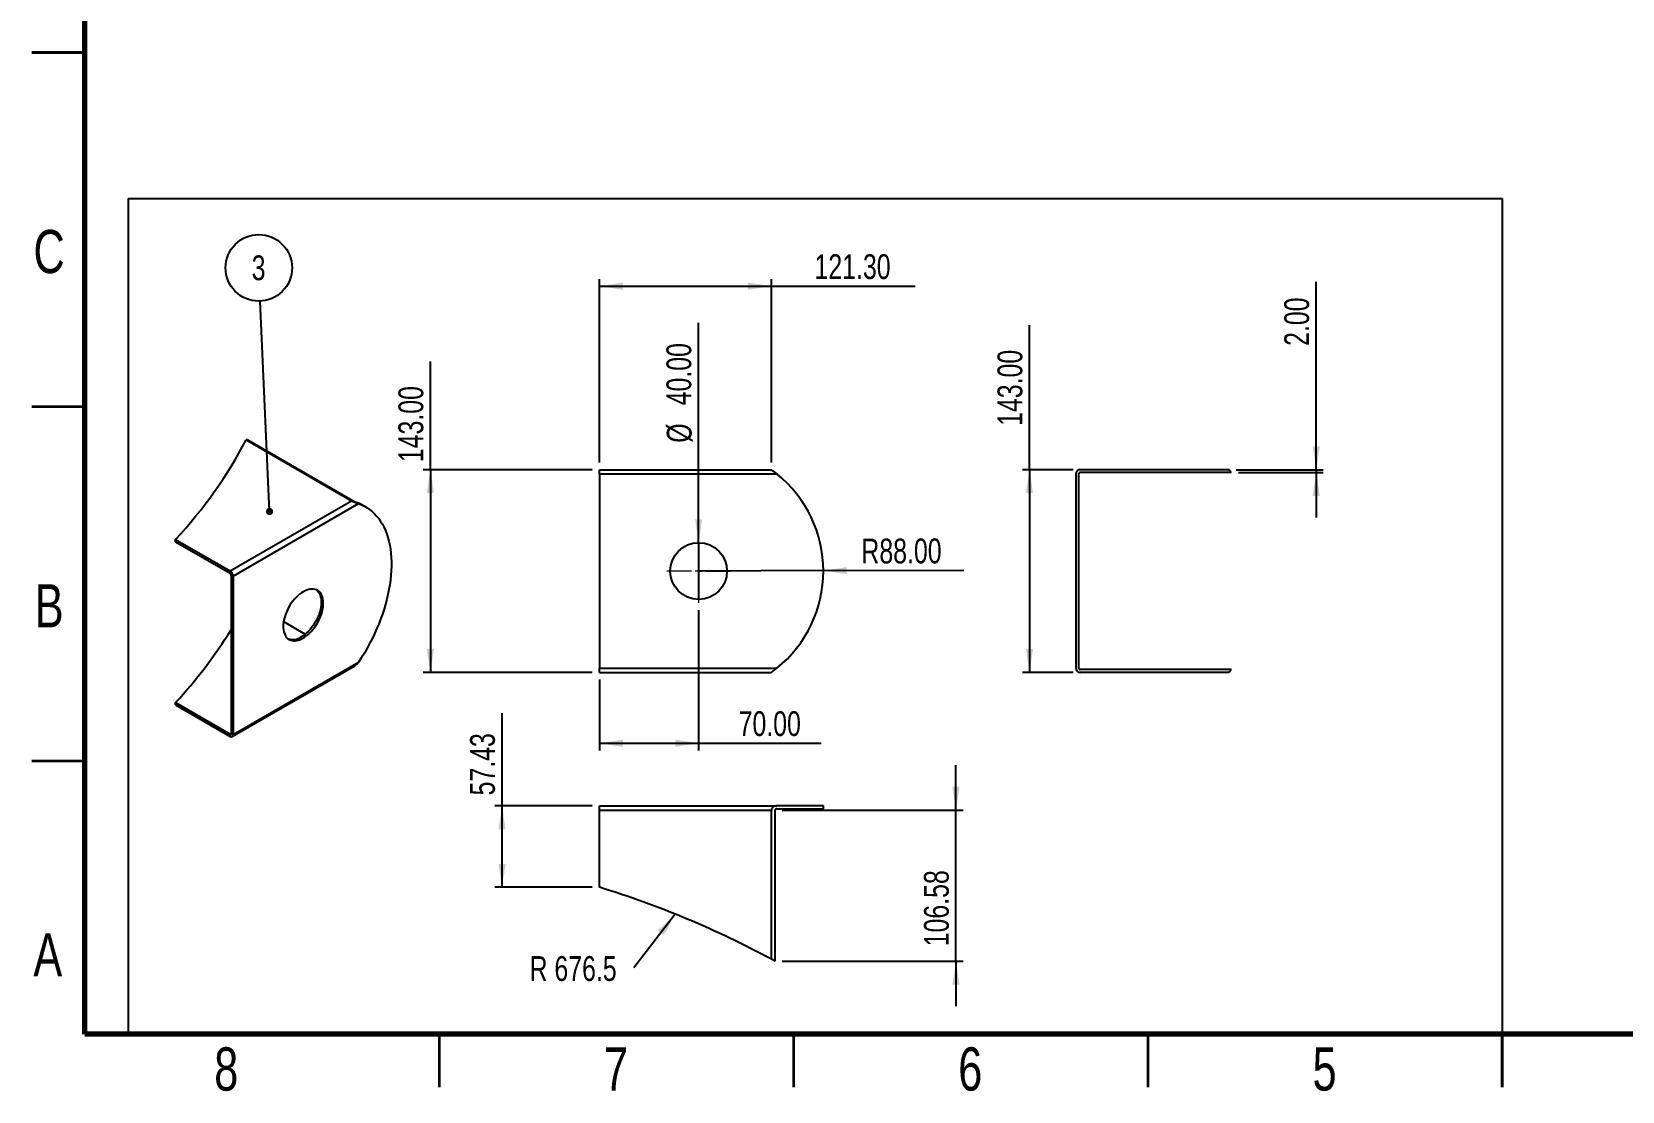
# Model space of a CAD drawing. Header units: millimetres. Extents: x 2 to 418, y 2 to 295.
# Drawn here: x 2.5 to 226.9, y 1.9 to 151.4 of the extents above; entities that cross this region are included whole.
import ezdxf

# ---------------------------------------------------------------- set-up
doc = ezdxf.new("R2010")
doc.units = ezdxf.units.MM
doc.layers.add('RED_DIMENSION', color=1, linetype='Continuous')
doc.styles.add('SLDTEXTSTYLE0', font='TXT', dxfattribs={"width": 0.75})
doc.dimstyles.new('SLDDIMSTYLE0', dxfattribs={"dimtxt": 0.18, "dimasz": 1.016, "dimexe": 0, "dimexo": 0.0625, "dimgap": 0, "dimtad": 0, "dimtih": 1, "dimtoh": 1, "dimdec": 0, "dimrnd": 1e-09, "dimzin": 0, "dimdsep": 46, "dimtxsty": 'Standard', "dimblk1": 'DOT', "dimblk2": 'DOT', "dimsah": 1, "dimcen": 0.09, "dimadec": 0, "dimazin": 0, "dimtfac": 1.016, "dimtdec": 0, "dimtofl": 0, "dimtmove": 0, "dimatfit": 3, "dimldrblk": 'DOT', "dimfxl": 0, "dimfrac": 2, "dimtolj": 1, "dimtzin": 0, "dimarcsym": 0})
doc.dimstyles.new('SLDDIMSTYLE1', dxfattribs={"dimtxt": 3.5, "dimasz": 3.302, "dimexe": 0, "dimexo": 0.0625, "dimgap": 0.875, "dimtad": 1, "dimlfac": 5, "dimrnd": 1e-09, "dimzin": 4, "dimdsep": 46, "dimtxsty": 'SLDTEXTSTYLE0', "dimsah": 1, "dimcen": 0, "dimadec": 0, "dimazin": 1, "dimtfac": 1, "dimtofl": 0, "dimtmove": 0, "dimatfit": 3, "dimfxl": 0, "dimfrac": 2, "dimtolj": 1, "dimtzin": 12, "dimarcsym": 0})
doc.dimstyles.new('SLDDIMSTYLE2', dxfattribs={"dimtxt": 3.5, "dimasz": 3.302, "dimexe": 0, "dimexo": 0.0625, "dimgap": 0.875, "dimtad": 1, "dimlfac": 5, "dimrnd": 1e-09, "dimzin": 4, "dimdsep": 46, "dimtxsty": 'SLDTEXTSTYLE0', "dimblk1": 'NONE', "dimsah": 1, "dimcen": 0, "dimadec": 0, "dimazin": 1, "dimtfac": 1, "dimtmove": 0, "dimatfit": 3, "dimldrblk": 'NONE', "dimfxl": 0, "dimfrac": 2, "dimtolj": 1, "dimtzin": 12, "dimarcsym": 0})
doc.dimstyles.new('SLDDIMSTYLE3', dxfattribs={"dimtxt": 3.5, "dimasz": 3.302, "dimexe": 0, "dimexo": 0.0625, "dimgap": 0.875, "dimtad": 1, "dimlfac": 5, "dimrnd": 1e-09, "dimzin": 4, "dimdsep": 46, "dimtxsty": 'SLDTEXTSTYLE0', "dimsah": 1, "dimcen": 0.09, "dimadec": 0, "dimazin": 1, "dimtfac": 1, "dimtofl": 0, "dimtmove": 0, "dimatfit": 3, "dimfxl": 0, "dimfrac": 2, "dimtolj": 1, "dimtzin": 12, "dimarcsym": 0})
doc.dimstyles.new('SLDDIMSTYLE4', dxfattribs={"dimtxt": 3.5, "dimasz": 3.302, "dimexe": 0, "dimexo": 0.0625, "dimgap": 0.875, "dimtad": 1, "dimlfac": 5, "dimrnd": 1e-09, "dimzin": 12, "dimdsep": 46, "dimtxsty": 'SLDTEXTSTYLE0', "dimsah": 1, "dimcen": 0.09, "dimadec": 0, "dimazin": 3, "dimtfac": 1, "dimtofl": 0, "dimtmove": 0, "dimatfit": 3, "dimfxl": 0, "dimfrac": 2, "dimtolj": 1, "dimtzin": 12, "dimarcsym": 0})
doc.dimstyles.new('SLDDIMSTYLE5', dxfattribs={"dimtxt": 3.5, "dimasz": 3.302, "dimexe": 0, "dimexo": 0.0625, "dimgap": 0.875, "dimtad": 1, "dimlfac": 5, "dimrnd": 1e-09, "dimzin": 12, "dimdsep": 46, "dimtxsty": 'SLDTEXTSTYLE0', "dimsah": 1, "dimcen": 0.09, "dimadec": 0, "dimazin": 3, "dimtfac": 1, "dimtmove": 0, "dimatfit": 0, "dimfxl": 0, "dimfrac": 2, "dimtolj": 1, "dimtzin": 12, "dimarcsym": 0})
doc.dimstyles.new('SLDDIMSTYLE6', dxfattribs={"dimtxt": 0.18, "dimasz": 3.302, "dimexe": 0, "dimexo": 0.0625, "dimgap": 0, "dimtad": 0, "dimtih": 1, "dimtoh": 1, "dimdec": 0, "dimrnd": 1e-09, "dimzin": 0, "dimdsep": 46, "dimtxsty": 'Standard', "dimsah": 1, "dimcen": 0.09, "dimadec": 0, "dimazin": 0, "dimtfac": 3.302, "dimtdec": 0, "dimtofl": 0, "dimtmove": 0, "dimatfit": 3, "dimfxl": 0, "dimfrac": 2, "dimtolj": 1, "dimtzin": 0, "dimarcsym": 0})
doc.dimstyles.new('SLDDIMSTYLE7', dxfattribs={"dimtxt": 3.5, "dimasz": 3.302, "dimexe": 0, "dimexo": 0.0625, "dimgap": 0.875, "dimtad": 1, "dimlfac": 5, "dimrnd": 1e-09, "dimzin": 4, "dimdsep": 46, "dimtxsty": 'SLDTEXTSTYLE0', "dimsah": 1, "dimcen": 0.09, "dimadec": 0, "dimazin": 1, "dimtfac": 1, "dimtmove": 0, "dimatfit": 0, "dimfxl": 0, "dimfrac": 2, "dimtolj": 1, "dimtzin": 12, "dimarcsym": 0})

# ---------------------------------------------------------------- blocks, each defined once
blk = doc.blocks.new('SW_NOTE_2')
at = {"layer": 'RED_DIMENSION', "color": 0}
blk.add_circle((-0.21, 4.69), 4.69, dxfattribs=at)
at = {"layer": 'RED_DIMENSION', "color": 0, "insert": (-0.24, 6.45), "char_height": 3.5, "attachment_point": 2, "style": 'SLDTEXTSTYLE0'}
blk.add_mtext('3', dxfattribs=at)
blk = doc.blocks.new('_DOT')
at = {"color": 0, "linetype": 'ByBlock', "lineweight": -2}
blk.add_line((-0.5, 0), (-1, 0), dxfattribs=at)
at = {"color": 0, "linetype": 'ByBlock', "const_width": 0.5}
blk.add_lwpolyline([(-0.25, 0, 1), (0.25, 0, 1)], format="xyb", close=True, dxfattribs=at)
blk = doc.blocks.new('_D')
at = {"layer": 'RED_DIMENSION'}
for q in [(96.6, 75.33), (134.05, 75.44)]:
    blk.add_line((114.2, 75.39), q, dxfattribs=at)
blk.add_solid([(114.2, 75.39), (117.51, 74.89), (117.51, 75.9)], dxfattribs=at)
at = {"layer": 'RED_DIMENSION', "insert": (119.57, 79.9), "char_height": 3.5, "attachment_point": 1, "rotation": 0.1673, "style": 'SLDTEXTSTYLE0'}
blk.add_mtext('R88.00', dxfattribs=at)
blk = doc.blocks.new('_D_1')
at = {"layer": 'RED_DIMENSION'}
for q in [(96.6, 110.36), (96.6, 71.33)]:
    blk.add_line((96.6, 79.33), q, dxfattribs=at)
blk.add_solid([(96.6, 79.33), (97.11, 82.64), (96.1, 82.64)], dxfattribs=at)
at = {"layer": 'RED_DIMENSION', "char_height": 3.5, "attachment_point": 1, "rotation": 90, "style": 'SLDTEXTSTYLE0'}
for s, insert in [('40.00', (92.06, 98.72)), ('%%c', (92.11, 93.44))]:
    blk.add_mtext(s, dxfattribs=dict(at, insert=insert))
blk = doc.blocks.new('_NONE')
blk = doc.blocks.new('_D_2')
at = {"layer": 'RED_DIMENSION'}
for p, q in [((96.6, 69.83), (96.6, 50.03)), ((82.6, 60.03), (82.6, 50.03)), ((82.6, 51.03), (96.6, 51.03)), ((96.6, 51.03), (113.89, 51.03))]:
    blk.add_line(p, q, dxfattribs=at)
for points in [[(82.6, 51.03), (85.91, 50.53), (85.91, 51.54)], [(96.6, 51.03), (93.3, 51.54), (93.3, 50.53)]]:
    blk.add_solid(points, dxfattribs=at)
at = {"layer": 'RED_DIMENSION', "insert": (102.25, 55.55), "char_height": 3.5, "attachment_point": 1, "style": 'SLDTEXTSTYLE0'}
blk.add_mtext('70.00', dxfattribs=at)
blk = doc.blocks.new('_D_3')
at = {"layer": 'RED_DIMENSION'}
for p, q in [((58.75, 89.63), (58.75, 104.92)), ((81.6, 89.63), (57.75, 89.63)), ((58.75, 89.63), (58.75, 61.03)), ((81.6, 61.03), (57.75, 61.03))]:
    blk.add_line(p, q, dxfattribs=at)
for points in [[(58.75, 89.63), (58.24, 86.33), (59.26, 86.33)], [(58.75, 61.03), (59.26, 64.34), (58.24, 64.34)]]:
    blk.add_solid(points, dxfattribs=at)
at = {"layer": 'RED_DIMENSION', "insert": (54.24, 90.7), "char_height": 3.5, "attachment_point": 1, "rotation": 90, "style": 'SLDTEXTSTYLE0'}
blk.add_mtext('143.00', dxfattribs=at)
blk = doc.blocks.new('_D_4')
at = {"layer": 'RED_DIMENSION'}
for p, q in [((82.6, 90.63), (82.6, 116.54)), ((82.6, 115.54), (106.87, 115.54)), ((106.87, 90.63), (106.87, 116.54)), ((106.87, 115.54), (127.18, 115.54))]:
    blk.add_line(p, q, dxfattribs=at)
for points in [[(82.6, 115.54), (85.91, 115.03), (85.91, 116.05)], [(106.87, 115.54), (103.56, 116.05), (103.56, 115.03)]]:
    blk.add_solid(points, dxfattribs=at)
at = {"layer": 'RED_DIMENSION', "insert": (112.96, 120.05), "char_height": 3.5, "attachment_point": 1, "style": 'SLDTEXTSTYLE0'}
blk.add_mtext('121.30', dxfattribs=at)
blk = doc.blocks.new('SW_CENTERMARKSYMBOL_0')
at = {"color": 0, "linetype": 'Continuous', "lineweight": 0}
for p, q in [((0, 1), (0, 4.5)), ((-1, 0), (-4.5, 0)), ((0, 0), (-0.5, 0)), ((0, 0), (0, 0.5)), ((0, 0), (0, -0.5)), ((0, 0), (0.5, 0)), ((1, 0), (4.5, 0)), ((0, -1), (0, -4.5))]:
    blk.add_line(p, q, dxfattribs=at)
blk = doc.blocks.new('SW_CENTERMARKSYMBOL_1')
at = {"color": 0, "linetype": 'Continuous', "lineweight": 0}
for p, q in [((0, 1), (0, 4.5)), ((-1, 0), (-4.5, 0)), ((0, 0), (-0.5, 0)), ((0, 0), (0, 0.5)), ((0, 0), (0, -0.5)), ((0, 0), (0.5, 0)), ((1, 0), (4.5, 0)), ((0, -1), (0, -4.5))]:
    blk.add_line(p, q, dxfattribs=at)
blk = doc.blocks.new('_D_5')
at = {"layer": 'RED_DIMENSION'}
for p, q in [((68.86, 42.19), (68.86, 55.3)), ((81.6, 42.19), (67.86, 42.19)), ((68.86, 30.7), (68.86, 42.19)), ((81.6, 30.7), (67.86, 30.7))]:
    blk.add_line(p, q, dxfattribs=at)
for points in [[(68.86, 42.19), (68.35, 38.89), (69.37, 38.89)], [(68.86, 30.7), (69.37, 34.01), (68.35, 34.01)]]:
    blk.add_solid(points, dxfattribs=at)
at = {"layer": 'RED_DIMENSION', "insert": (64.35, 43.67), "char_height": 3.5, "attachment_point": 1, "rotation": 90, "style": 'SLDTEXTSTYLE0'}
blk.add_mtext('57.43', dxfattribs=at)
blk = doc.blocks.new('_D_6')
at = {"layer": 'RED_DIMENSION'}
for p, q in [((132.92, 41.59), (132.92, 47.94)), ((108.4, 41.59), (133.92, 41.59)), ((132.92, 20.27), (132.92, 41.59)), ((108.4, 20.27), (133.92, 20.27)), ((132.92, 20.27), (132.92, 13.92))]:
    blk.add_line(p, q, dxfattribs=at)
for points in [[(132.92, 41.59), (133.43, 44.89), (132.41, 44.89)], [(132.92, 20.27), (132.41, 16.97), (133.43, 16.97)]]:
    blk.add_solid(points, dxfattribs=at)
at = {"layer": 'RED_DIMENSION', "insert": (128.41, 22.38), "char_height": 3.5, "attachment_point": 1, "rotation": 90, "style": 'SLDTEXTSTYLE0'}
blk.add_mtext('106.58', dxfattribs=at)
blk = doc.blocks.new('SW_NOTE_3')
at = {"layer": 'RED_DIMENSION', "color": 0, "insert": (-8.59, 1.64), "char_height": 3.5, "attachment_point": 2, "style": 'SLDTEXTSTYLE0'}
blk.add_mtext('R 676.5', dxfattribs=at)
blk = doc.blocks.new('_D_7')
at = {"layer": 'RED_DIMENSION'}
for p, q in [((183.76, 89.63), (183.76, 116.16)), ((172.48, 89.63), (184.76, 89.63)), ((172.77, 89.23), (184.76, 89.23)), ((183.76, 89.63), (183.76, 89.23)), ((183.76, 89.23), (183.76, 82.88))]:
    blk.add_line(p, q, dxfattribs=at)
for points in [[(183.76, 89.63), (184.27, 92.94), (183.25, 92.94)], [(183.76, 89.23), (183.25, 85.93), (184.27, 85.93)]]:
    blk.add_solid(points, dxfattribs=at)
at = {"layer": 'RED_DIMENSION', "insert": (179.25, 107.11), "char_height": 3.5, "attachment_point": 1, "rotation": 90, "style": 'SLDTEXTSTYLE0'}
blk.add_mtext('2.00', dxfattribs=at)
blk = doc.blocks.new('_D_8')
at = {"layer": 'RED_DIMENSION'}
for p, q in [((143.29, 89.63), (143.29, 110.04)), ((149.45, 89.63), (142.29, 89.63)), ((143.29, 89.63), (143.29, 61.03)), ((149.45, 61.03), (142.29, 61.03))]:
    blk.add_line(p, q, dxfattribs=at)
for points in [[(143.29, 89.63), (142.79, 86.33), (143.8, 86.33)], [(143.29, 61.03), (143.8, 64.34), (142.79, 64.34)]]:
    blk.add_solid(points, dxfattribs=at)
at = {"layer": 'RED_DIMENSION', "insert": (138.78, 95.82), "char_height": 3.5, "attachment_point": 1, "rotation": 90, "style": 'SLDTEXTSTYLE0'}
blk.add_mtext('143.00', dxfattribs=at)

msp = doc.modelspace()

# ---------------------------------------------------------------- linework, layer by layer
at = {"color": 7, "linetype": 'Continuous', "lineweight": 70}
for p, q in [((10, 10), (10, 287)), ((410, 10), (10, 10))]:
    msp.add_line(p, q, dxfattribs=at)
at = {"color": 7, "linetype": 'Continuous', "lineweight": 35}
for p, q in [((2.5, 148.5), (10, 148.5)), ((10, 148.5), (2.5, 148.5)), ((10, 98.5), (2.5, 98.5)), ((10, 48.5), (2.5, 48.5)), ((60, 10), (60, 2.5)), ((110, 10), (110, 2.5)), ((160, 10), (160, 2.5)), ((210, 2.5), (210, 10)), ((210, 10), (210, 2.5))]:
    msp.add_line(p, q, dxfattribs=at)
at = {"color": 7, "linetype": 'Continuous', "lineweight": 25}
for p, q in [((32.7691, 93.8413), (47.6367, 85.2584)), ((32.9432, 93.8516), (48.0155, 85.1505)), ((82.6049, 89.6348), (106.865, 89.6348)), ((82.6049, 89.0348), (82.6049, 89.6348)), ((82.6049, 89.0348), (82.6049, 61.6348)), ((82.6049, 89.0348), (107.6534, 89.0348)), ((149.8522, 89.0348), (149.8522, 61.6348)), ((150.2522, 61.6348), (150.2522, 89.0348)), ((171.4782, 89.6348), (150.4522, 89.6348)), ((171.7677, 89.2348), (150.4522, 89.2348)), ((30.4822, 75.3554), (47.6367, 85.2584)), ((30.9065, 74.6205), (48.6185, 84.8454)), ((49.6053, 84.3912), (49.3224, 84.5545)), ((22.7847, 79.7991), (30.4822, 75.3554)), ((22.7847, 79.4725), (22.7847, 79.7991)), ((22.7847, 79.4725), (30.4822, 75.0287)), ((30.4822, 75.0287), (30.4822, 75.3554)), ((30.6236, 74.7838), (30.9065, 74.6205)), ((30.6236, 74.7838), (30.6236, 52.4106)), ((30.9065, 74.6205), (30.9065, 52.2473)), ((38.0362, 68.2116), (41.0967, 66.4448)), ((30.7822, 51.9726), (48.1068, 61.9739)), ((30.9065, 52.2473), (48.6185, 62.4722)), ((82.6049, 61.6348), (107.6534, 61.6348)), ((82.6049, 61.0348), (82.6049, 61.6348)), ((82.6049, 61.0348), (106.865, 61.0348)), ((171.7677, 61.4348), (150.4522, 61.4348)), ((171.4782, 61.0348), (150.4522, 61.0348)), ((171.7677, 61.4348), (171.4782, 61.0348)), ((22.7847, 56.7726), (30.4822, 52.3289)), ((22.7847, 56.446), (22.7847, 56.7726)), ((22.7847, 56.446), (30.4822, 52.0023)), ((30.6236, 52.4105), (30.4822, 52.3289)), ((30.4822, 52.3289), (30.4822, 52.0023)), ((30.6236, 52.4106), (30.9065, 52.2473)), ((82.6049, 41.5902), (82.6049, 42.1901)), ((82.6049, 42.1901), (107.6534, 42.1901)), ((82.6049, 30.7042), (82.6049, 41.5902)), ((82.6049, 41.5902), (106.865, 41.5902)), ((106.865, 20.5642), (106.865, 41.5902)), ((107.4007, 20.2746), (107.4007, 41.5902)), ((114.2049, 42.1901), (107.6534, 42.1901)), ((107.6534, 41.7902), (114.2049, 41.7902)), ((114.2049, 41.7902), (114.2049, 42.1901)), ((107.4007, 20.2746), (106.865, 20.5642))]:
    msp.add_line(p, q, dxfattribs=at)
at = {"color": 7, "linetype": 'Continuous', "lineweight": 25, "flags": 128}
for points in [[(48.6185, 84.8454), (49.0325, 84.6814), (49.431, 84.4879), (49.8131, 84.2654), (50.1782, 84.0143), (50.5255, 83.735), (50.8545, 83.4281), (51.1644, 83.0942), (51.4547, 82.7338), (51.7248, 82.3478), (51.9743, 81.9367), (52.2026, 81.5014), (52.4093, 81.0428), (52.594, 80.5616), (52.7565, 80.0588), (52.8963, 79.5353), (53.0132, 78.9922), (53.107, 78.4304), (53.1775, 77.8511), (53.2245, 77.2553), (53.2481, 76.6441), (53.2481, 76.0188), (53.2245, 75.3804), (53.1775, 74.7302), (53.107, 74.0695), (53.0132, 73.3994), (52.8963, 72.7213), (52.7565, 72.0365), (52.594, 71.3461), (52.4093, 70.6516), (52.2026, 69.9543), (51.9743, 69.2554), (51.7248, 68.5564), (51.4547, 67.8584), (51.1644, 67.1629), (50.8545, 66.4712), (50.5255, 65.7845), (50.1782, 65.1042), (49.8131, 64.4315), (49.431, 63.7678), (49.0325, 63.1143), (48.6185, 62.4722)], [(40.806, 72.4149), (40.5488, 72.2529), (40.2937, 72.0652), (40.0429, 71.8533), (39.7984, 71.619), (39.5622, 71.3642), (39.3364, 71.091), (39.1227, 70.8018), (38.923, 70.4989), (38.7389, 70.1848), (38.5719, 69.8621), (38.4234, 69.5335), (38.2947, 69.2017), (38.1867, 68.8694), (38.1005, 68.5395), (38.0367, 68.2146), (37.9959, 67.8975), (37.9783, 67.5907), (37.9841, 67.2969), (38.0134, 67.0183), (38.0658, 66.7575), (38.1409, 66.5165), (38.238, 66.2972), (38.3565, 66.1016), (38.4952, 65.9313), (38.6531, 65.7876), (38.8289, 65.6717), (39.021, 65.5847), (39.2279, 65.5272), (39.4479, 65.4997), (39.6791, 65.5025), (39.9197, 65.5355), (40.1676, 65.5984), (40.4208, 65.6907), (40.6772, 65.8117), (40.9347, 65.9603), (41.1911, 66.1354), (41.4443, 66.3354), (41.6922, 66.5587), (41.9328, 66.8035), (42.1641, 67.0677), (42.384, 67.3492), (42.591, 67.6456), (42.7831, 67.9545), (42.9588, 68.2732), (43.1167, 68.5992), (43.2555, 68.9297), (43.3739, 69.2621), (43.4711, 69.5935), (43.5462, 69.9213), (43.5986, 70.2426), (43.6278, 70.5549), (43.6337, 70.8555), (43.6161, 71.142), (43.5752, 71.4119), (43.5114, 71.6632), (43.4252, 71.8935), (43.3173, 72.1012), (43.1886, 72.2843), (43.0401, 72.4415), (42.8731, 72.5714), (42.689, 72.673), (42.4893, 72.7453), (42.2756, 72.7878), (42.0497, 72.8002), (41.8136, 72.7823), (41.5691, 72.7343), (41.3182, 72.6566), (41.0632, 72.5499), (40.806, 72.4149)], [(42.6594, 72.6859), (42.676, 72.6732), (42.8339, 72.5295), (42.9726, 72.3592), (43.0911, 72.1636), (43.1883, 71.9444), (43.2633, 71.7033), (43.3157, 71.4425), (43.345, 71.1639), (43.3508, 70.8701), (43.3333, 70.5633), (43.2924, 70.2462), (43.2286, 69.9213), (43.1424, 69.5914), (43.0345, 69.2591), (42.9057, 68.9273), (42.7572, 68.5987), (42.5903, 68.276), (42.4061, 67.9619), (42.2064, 67.659), (41.9927, 67.3698), (41.7669, 67.0966), (41.5307, 66.8418), (41.2862, 66.6075), (41.0354, 66.3956), (40.7803, 66.2079), (40.5231, 66.0459)]]:
    msp.add_lwpolyline(points, dxfattribs=at)
at = {"color": 7, "linetype": 'Continuous', "lineweight": 25}
msp.add_circle((96.6049, 75.3348), 4, dxfattribs=at)
for centre, radius, start, end in [((-25.5982, 124.7714), 66.0561, 317.092245, 332.079934), ((96.6049, 75.3348), 17.6, 308.884857, 51.115143), ((46.3642, 79.4267), 5.9199, 60.019843, 70.548432), ((29.9854, 74.5786), 0.9221, 2.604783, 57.394791), ((30.3166, 74.7698), 0.3074, 2.60551, 57.394067), ((-27.6101, 103.3504), 68.623, 317.254081, 328.060096), ((39.3234, 67.7774), 2.1065, 251.920789, 304.71674), ((30.5374, 52.3966), 0.0873, 230.799087, 9.213143), ((30.6478, 52.2053), 0.262, 230.797069, 9.215162), ((42.8049, -98.6096), 135.3, 61.740401, 72.892759)]:
    msp.add_arc(centre, radius, start, end, dxfattribs=at)
for points in [[(32.9432, 93.8516), (32.8863, 93.8523), (32.8282, 93.8489), (32.7691, 93.8413)], [(171.7677, 89.2348), (171.6719, 89.3717), (171.5754, 89.505), (171.4782, 89.6348)]]:
    msp.add_open_spline(points, degree=3, dxfattribs=at)
for points, knots in [([(106.865, 89.6348), (106.87, 89.6312), (106.8799, 89.6241), (106.9601, 89.5663), (107.0774, 89.4804), (107.2219, 89.3721), (107.4101, 89.2287), (107.5565, 89.112), (107.6534, 89.0348)], [0, 0, 0, 0, 0.11481385, 0.22871693, 0.41054564, 0.55641194, 0.70619216, 1, 1, 1, 1]), ([(150.4522, 89.6348), (150.4037, 89.6312), (150.307, 89.6241), (150.1598, 89.5663), (150.0408, 89.4804), (149.9512, 89.3721), (149.8727, 89.2287), (149.8604, 89.112), (149.8522, 89.0348)], [0, 0, 0, 0, 0.11481385, 0.22871693, 0.41054564, 0.55641194, 0.70619216, 1, 1, 1, 1]), ([(150.4522, 89.2348), (150.4447, 89.2345), (150.4233, 89.2338), (150.384, 89.2247), (150.3338, 89.1999), (150.2819, 89.1493), (150.2555, 89.09), (150.253, 89.0479), (150.2522, 89.0348)], [0, 0, 0, 0, 0.05452669, 0.15489645, 0.2978872, 0.51317513, 0.84793198, 1, 1, 1, 1]), ([(47.6367, 85.2584), (47.6745, 85.2377), (47.7499, 85.1965), (47.9107, 85.1219), (48.0778, 85.0511), (48.2434, 84.9852), (48.4319, 84.9128), (48.5441, 84.8723), (48.6185, 84.8454)], [0, 0, 0, 0, 0.11481385, 0.22871693, 0.41054564, 0.55641194, 0.70619216, 1, 1, 1, 1]), ([(48.0155, 85.1505), (48.0211, 85.1473), (48.0369, 85.1384), (48.0729, 85.1197), (48.1309, 85.092), (48.2133, 85.0558), (48.2847, 85.0272), (48.3235, 85.0131), (48.3356, 85.0087)], [0, 0, 0, 0, 0.05452669, 0.15489645, 0.2978872, 0.51317513, 0.84793198, 1, 1, 1, 1]), ([(48.6185, 62.4722), (48.6067, 62.4549), (48.5833, 62.4203), (48.5458, 62.37), (48.4929, 62.3038), (48.436, 62.2399), (48.3753, 62.179), (48.3276, 62.1348), (48.2768, 62.0915), (48.2229, 62.0494), (48.1658, 62.0101), (48.1272, 61.9846), (48.1069, 61.9739), (48.1068, 61.9739)], [0, 0, 0, 0, 0.08692789, 0.17385752, 0.26078443, 0.43865473, 0.52813825, 0.61763679, 0.70898871, 0.80583547, 0.90268933, 0.99954866, 1, 1, 1, 1]), ([(107.6534, 61.6348), (107.6371, 61.6216), (107.6045, 61.5953), (107.5554, 61.5562), (107.4893, 61.5039), (107.4228, 61.4519), (107.3566, 61.4006), (107.3069, 61.3623), (107.2564, 61.3238), (107.2055, 61.2853), (107.1547, 61.2471), (107.1048, 61.2098), (107.0499, 61.1692), (106.9917, 61.1264), (106.9411, 61.0896), (106.9042, 61.0629), (106.8815, 61.0466), (106.8676, 61.0366), (106.8659, 61.0354), (106.865, 61.0348)], [0, 0, 0, 0, 0.0496997, 0.0994004, 0.14909954, 0.25079418, 0.30195503, 0.35312445, 0.40535353, 0.46072419, 0.51609891, 0.57147677, 0.62910299, 0.70896547, 0.79085664, 0.8466961, 0.90414203, 0.95127069, 1, 1, 1, 1]), ([(149.8522, 61.6348), (149.8525, 61.6216), (149.853, 61.5953), (149.857, 61.5562), (149.8656, 61.5039), (149.8796, 61.4519), (149.8993, 61.4006), (149.9171, 61.3623), (149.9384, 61.3238), (149.9638, 61.2853), (149.9934, 61.2471), (150.0275, 61.2098), (150.0718, 61.1692), (150.1299, 61.1264), (150.1977, 61.0896), (150.2665, 61.0629), (150.3284, 61.0466), (150.3912, 61.0366), (150.4316, 61.0354), (150.4522, 61.0348)], [0, 0, 0, 0, 0.0496997, 0.0994004, 0.14909954, 0.25079418, 0.30195503, 0.35312445, 0.40535353, 0.46072419, 0.51609891, 0.57147677, 0.62910299, 0.70896547, 0.79085664, 0.8466961, 0.90414203, 0.95127069, 1, 1, 1, 1]), ([(150.2522, 61.6348), (150.2571, 61.5997), (150.2647, 61.5455), (150.3153, 61.4848), (150.3629, 61.4534), (150.4095, 61.4373), (150.439, 61.4355), (150.4522, 61.4348)], [0, 0, 0, 0, 0.40363289, 0.62289745, 0.78677954, 0.90475617, 1, 1, 1, 1]), ([(107.6534, 42.1901), (107.6371, 42.1899), (107.6045, 42.1894), (107.5554, 42.1854), (107.4893, 42.1768), (107.4228, 42.1627), (107.3566, 42.1431), (107.3069, 42.1253), (107.2564, 42.104), (107.2055, 42.0786), (107.1547, 42.049), (107.1048, 42.0148), (107.0499, 41.9705), (106.9917, 41.9124), (106.9411, 41.8447), (106.9042, 41.7758), (106.8815, 41.7139), (106.8676, 41.6512), (106.8659, 41.6107), (106.865, 41.5902)], [0, 0, 0, 0, 0.0496997, 0.0994004, 0.14909954, 0.25079418, 0.30195503, 0.35312445, 0.40535353, 0.46072419, 0.51609891, 0.57147677, 0.62910299, 0.70896547, 0.79085664, 0.8466961, 0.90414203, 0.95127069, 1, 1, 1, 1]), ([(107.6534, 41.7902), (107.6097, 41.7852), (107.5422, 41.7776), (107.4649, 41.7271), (107.4247, 41.6794), (107.404, 41.6328), (107.4017, 41.6033), (107.4007, 41.5902)], [0, 0, 0, 0, 0.40363289, 0.62289745, 0.78677954, 0.90475617, 1, 1, 1, 1])]:
    msp.add_open_spline(points, degree=3, knots=knots, dxfattribs=at)
at = {"layer": 'RED_DIMENSION'}
for p, q in [((16.1015, 127.9038), (210, 127.9038)), ((16.1015, 127.9038), (16.1015, 10)), ((210, 127.9038), (210, 10)), ((16.1015, 10), (210, 10))]:
    msp.add_line(p, q, dxfattribs=at)

# ---------------------------------------------------------------- block references
at = {"color": 7, "linetype": 'Continuous', "lineweight": 0}
for name in ['SW_CENTERMARKSYMBOL_0', 'SW_CENTERMARKSYMBOL_1']:
    msp.add_blockref(name, (96.6049, 75.3348), dxfattribs=at)
at = {"layer": 'RED_DIMENSION'}
for name, p in [('SW_NOTE_2', (34.7448, 113.4323)), ('SW_NOTE_3', (87.4801, 19.349))]:
    msp.add_blockref(name, p, dxfattribs=at)

# ---------------------------------------------------------------- texts
at = {"color": 7, "linetype": 'Continuous', "lineweight": 0, "char_height": 6.096, "attachment_point": 2, "style": 'SLDTEXTSTYLE0'}
for s, insert in [('C', (4.9365, 123.4757)), ('B', (4.9534, 73.4757)), ('A', (4.7566, 24.2257)), ('8', (29.9386, 8.1137)), ('7', (84.9386, 8.1137)), ('6', (134.9386, 8.1137)), ('5', (184.9386, 8.1137))]:
    msp.add_mtext(s, dxfattribs=dict(at, insert=insert))

# ---------------------------------------------------------------- dimensions: what is measured, and where the dimension line sits
at = {"layer": 'RED_DIMENSION'}
for base, p1, p2, angle, dimstyle, picture, middle in [((106.865, 115.5403), (82.6049, 89.6348), (106.865, 89.6348), 0, 'SLDDIMSTYLE3', '_D_4', (120.0686, 115.5403)), ((183.7611, 89.2348), (171.4782, 89.6348), (171.7677, 89.2348), 90, 'SLDDIMSTYLE7', '_D_7', (183.7611, 111.6348)), ((143.2944, 61.0348), (150.4522, 89.6348), (150.4522, 61.0348), 90, 'SLDDIMSTYLE3', '_D_8', (143.2944, 102.9282)), ((58.7497, 61.0348), (82.6049, 89.6348), (82.6049, 61.0348), 90, 'SLDDIMSTYLE3', '_D_3', (58.7497, 97.8095)), ((68.862, 42.1901), (82.6049, 30.7041), (82.6049, 42.1901), 90, 'SLDDIMSTYLE4', '_D_5', (68.862, 49.4857)), ((132.9174, 41.5901), (107.4007, 20.2746), (107.4007, 41.5901), 90, 'SLDDIMSTYLE5', '_D_6', (132.9174, 29.4915))]:
    dim = msp.add_linear_dim(base=base, p1=p1, p2=p2, angle=angle, dimstyle=dimstyle, dxfattribs=at)
    dim.commit()
    dim.dimension.update_dxf_attribs({"geometry": picture, "text_midpoint": middle, "dimtype": 160})
dim = msp.add_diameter_dim_2p(p1=(96.6049, 71.3348), p2=(96.6049, 79.3348), dimstyle='SLDDIMSTYLE2', dxfattribs=at)
dim.commit()
dim.dimension.update_dxf_attribs({"geometry": '_D_1', "text_midpoint": (96.6049, 102.0436), "dimtype": 163})
dim = msp.add_radius_dim(center=(96.6049, 75.3348), mpoint=(114.2048, 75.3862), dimstyle='SLDDIMSTYLE1', dxfattribs=at)
dim.commit()
dim.dimension.update_dxf_attribs({"geometry": '_D', "text_midpoint": (126.9425, 75.4234), "dimtype": 164})
dim = msp.add_linear_dim(base=(96.6049, 51.0348), p1=(82.6049, 61.0348), p2=(96.6049, 70.8348), dimstyle='SLDDIMSTYLE3', dxfattribs=at)
dim.commit()
dim.dimension.update_dxf_attribs({"geometry": '_D_2', "text_midpoint": (108.0668, 51.0348), "dimtype": 160})

# ---------------------------------------------------------------- leaders
for points, dimstyle in [([(36.0497, 83.7417), (34.7448, 113.4323)], 'SLDDIMSTYLE0'), ([(93.2951, 26.9166), (87.4801, 19.349)], 'SLDDIMSTYLE6')]:
    msp.add_leader(points, dimstyle=dimstyle, dxfattribs=at)

doc.saveas('drawing.dxf')
